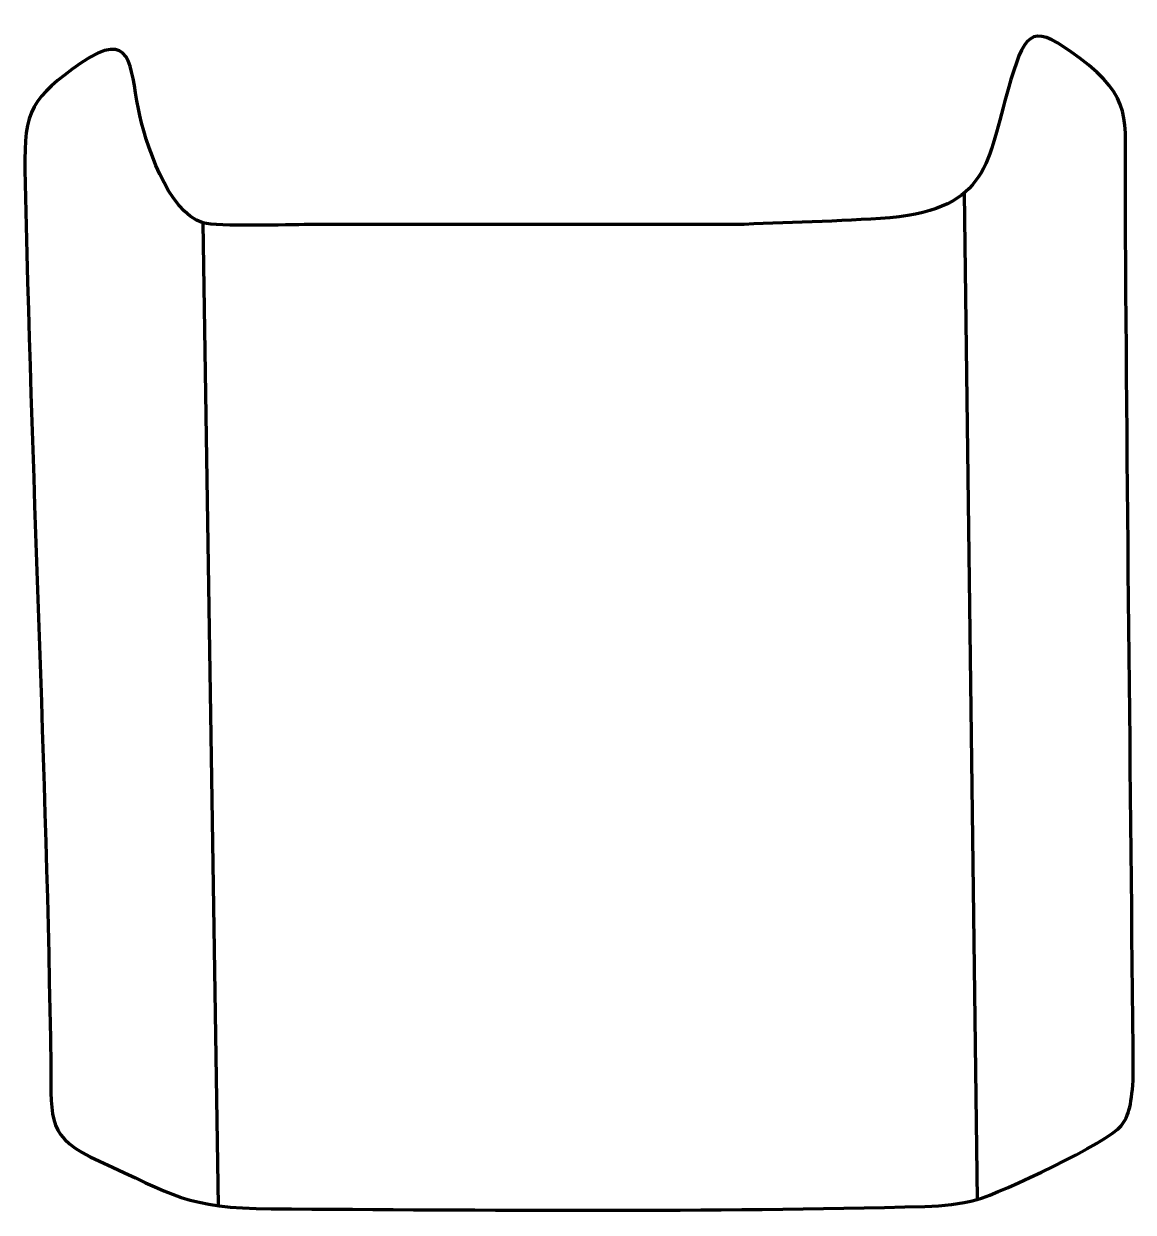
# Model space of a CAD drawing. Header units: millimetres. Extents: x 1096 to 1424, y 351 to 702.
import ezdxf

# ---------------------------------------------------------------- set-up
doc = ezdxf.new("R2010")
doc.units = ezdxf.units.MM
doc.header["$MEASUREMENT"] = 0
doc.layers.add('layer 2', color=7, linetype='Continuous')
doc.layers.add('layer 3', color=7, linetype='Continuous')

msp = doc.modelspace()

# ---------------------------------------------------------------- linework, layer by layer
at = {"layer": 'layer 2', "color": 142, "lineweight": 158}
for points in [[(1373.7632, 651.9723), (1373.7632, 651.9723), (1377.5944, 354.7103), (1377.5944, 354.7103)], [(1148.8946, 643.2138), (1148.8946, 643.2138), (1153.4147, 352.8668), (1153.4147, 352.8668)]]:
    msp.add_open_spline(points, degree=3, dxfattribs=at)
at = {"layer": 'layer 3', "color": 242, "lineweight": 158}
msp.add_open_spline([(1308.7923, 642.7083), (1323.6676, 643.4363), (1339.9404, 643.5987), (1354.6041, 644.9431), (1354.6041, 644.9431), (1381.9927, 648.6736), (1380.6541, 662.4451), (1387.5784, 685.4905), (1387.5784, 685.4905), (1392.0698, 700.4387), (1394.3657, 701.9798), (1407.9093, 691.8589), (1407.9093, 691.8589), (1423.5909, 680.1404), (1421.341, 673.6569), (1421.4063, 655.8767), (1421.4063, 655.8767), (1421.7751, 567.6402), (1423.0091, 479.4707), (1423.7215, 391.2502), (1423.7215, 391.2502), (1423.3945, 383.3726), (1422.4333, 379.2934), (1420.1894, 376.4908), (1420.1894, 376.4908), (1416.1978, 371.5052), (1384.8212, 356.697), (1377.5944, 354.7103), (1377.5944, 354.7103), (1372.4874, 353.3064), (1367.7886, 352.8011), (1362.1635, 352.6505), (1362.1635, 352.6505), (1298.5841, 350.9476), (1232.7131, 351.5719), (1169.0593, 351.967), (1169.0593, 351.967), (1144.0439, 352.1222), (1140.1444, 356.1213), (1118.2916, 366.0159), (1118.2916, 366.0159), (1102.6489, 373.0986), (1104.1488, 378.0759), (1103.9271, 394.1614), (1103.9271, 394.1614), (1102.6883, 482.4115), (1098.0655, 570.5549), (1096.2997, 658.7917), (1096.2997, 658.7917), (1095.9501, 676.6273), (1098.4063, 680.1039), (1112.869, 690.4408), (1112.869, 690.4408), (1128.003, 700.5848), (1127.3228, 689.7094), (1129.806, 676.8463), (1129.806, 676.8463), (1131.7776, 667.1006), (1138.3852, 646.3861), (1148.8946, 643.2138), (1148.8946, 643.2138), (1153.2273, 641.906), (1174.0309, 642.6618), (1180.1465, 642.6667), (1180.1465, 642.6667), (1223.0284, 642.7011), (1265.9104, 642.6905), (1308.7923, 642.7083)], degree=3, knots=[0, 0, 0, 0, 0.05555556, 0.05555556, 0.05555556, 0.05555556, 0.11111111, 0.11111111, 0.11111111, 0.11111111, 0.16666667, 0.16666667, 0.16666667, 0.16666667, 0.22222222, 0.22222222, 0.22222222, 0.22222222, 0.27777778, 0.27777778, 0.27777778, 0.27777778, 0.33333333, 0.33333333, 0.33333333, 0.33333333, 0.38888889, 0.38888889, 0.38888889, 0.38888889, 0.44444444, 0.44444444, 0.44444444, 0.44444444, 0.5, 0.5, 0.5, 0.5, 0.55555556, 0.55555556, 0.55555556, 0.55555556, 0.61111111, 0.61111111, 0.61111111, 0.61111111, 0.66666667, 0.66666667, 0.66666667, 0.66666667, 0.72222222, 0.72222222, 0.72222222, 0.72222222, 0.77777778, 0.77777778, 0.77777778, 0.77777778, 0.83333333, 0.83333333, 0.83333333, 0.83333333, 0.88888889, 0.88888889, 0.88888889, 0.88888889, 1, 1, 1, 1], dxfattribs=at)

doc.saveas('drawing.dxf')
